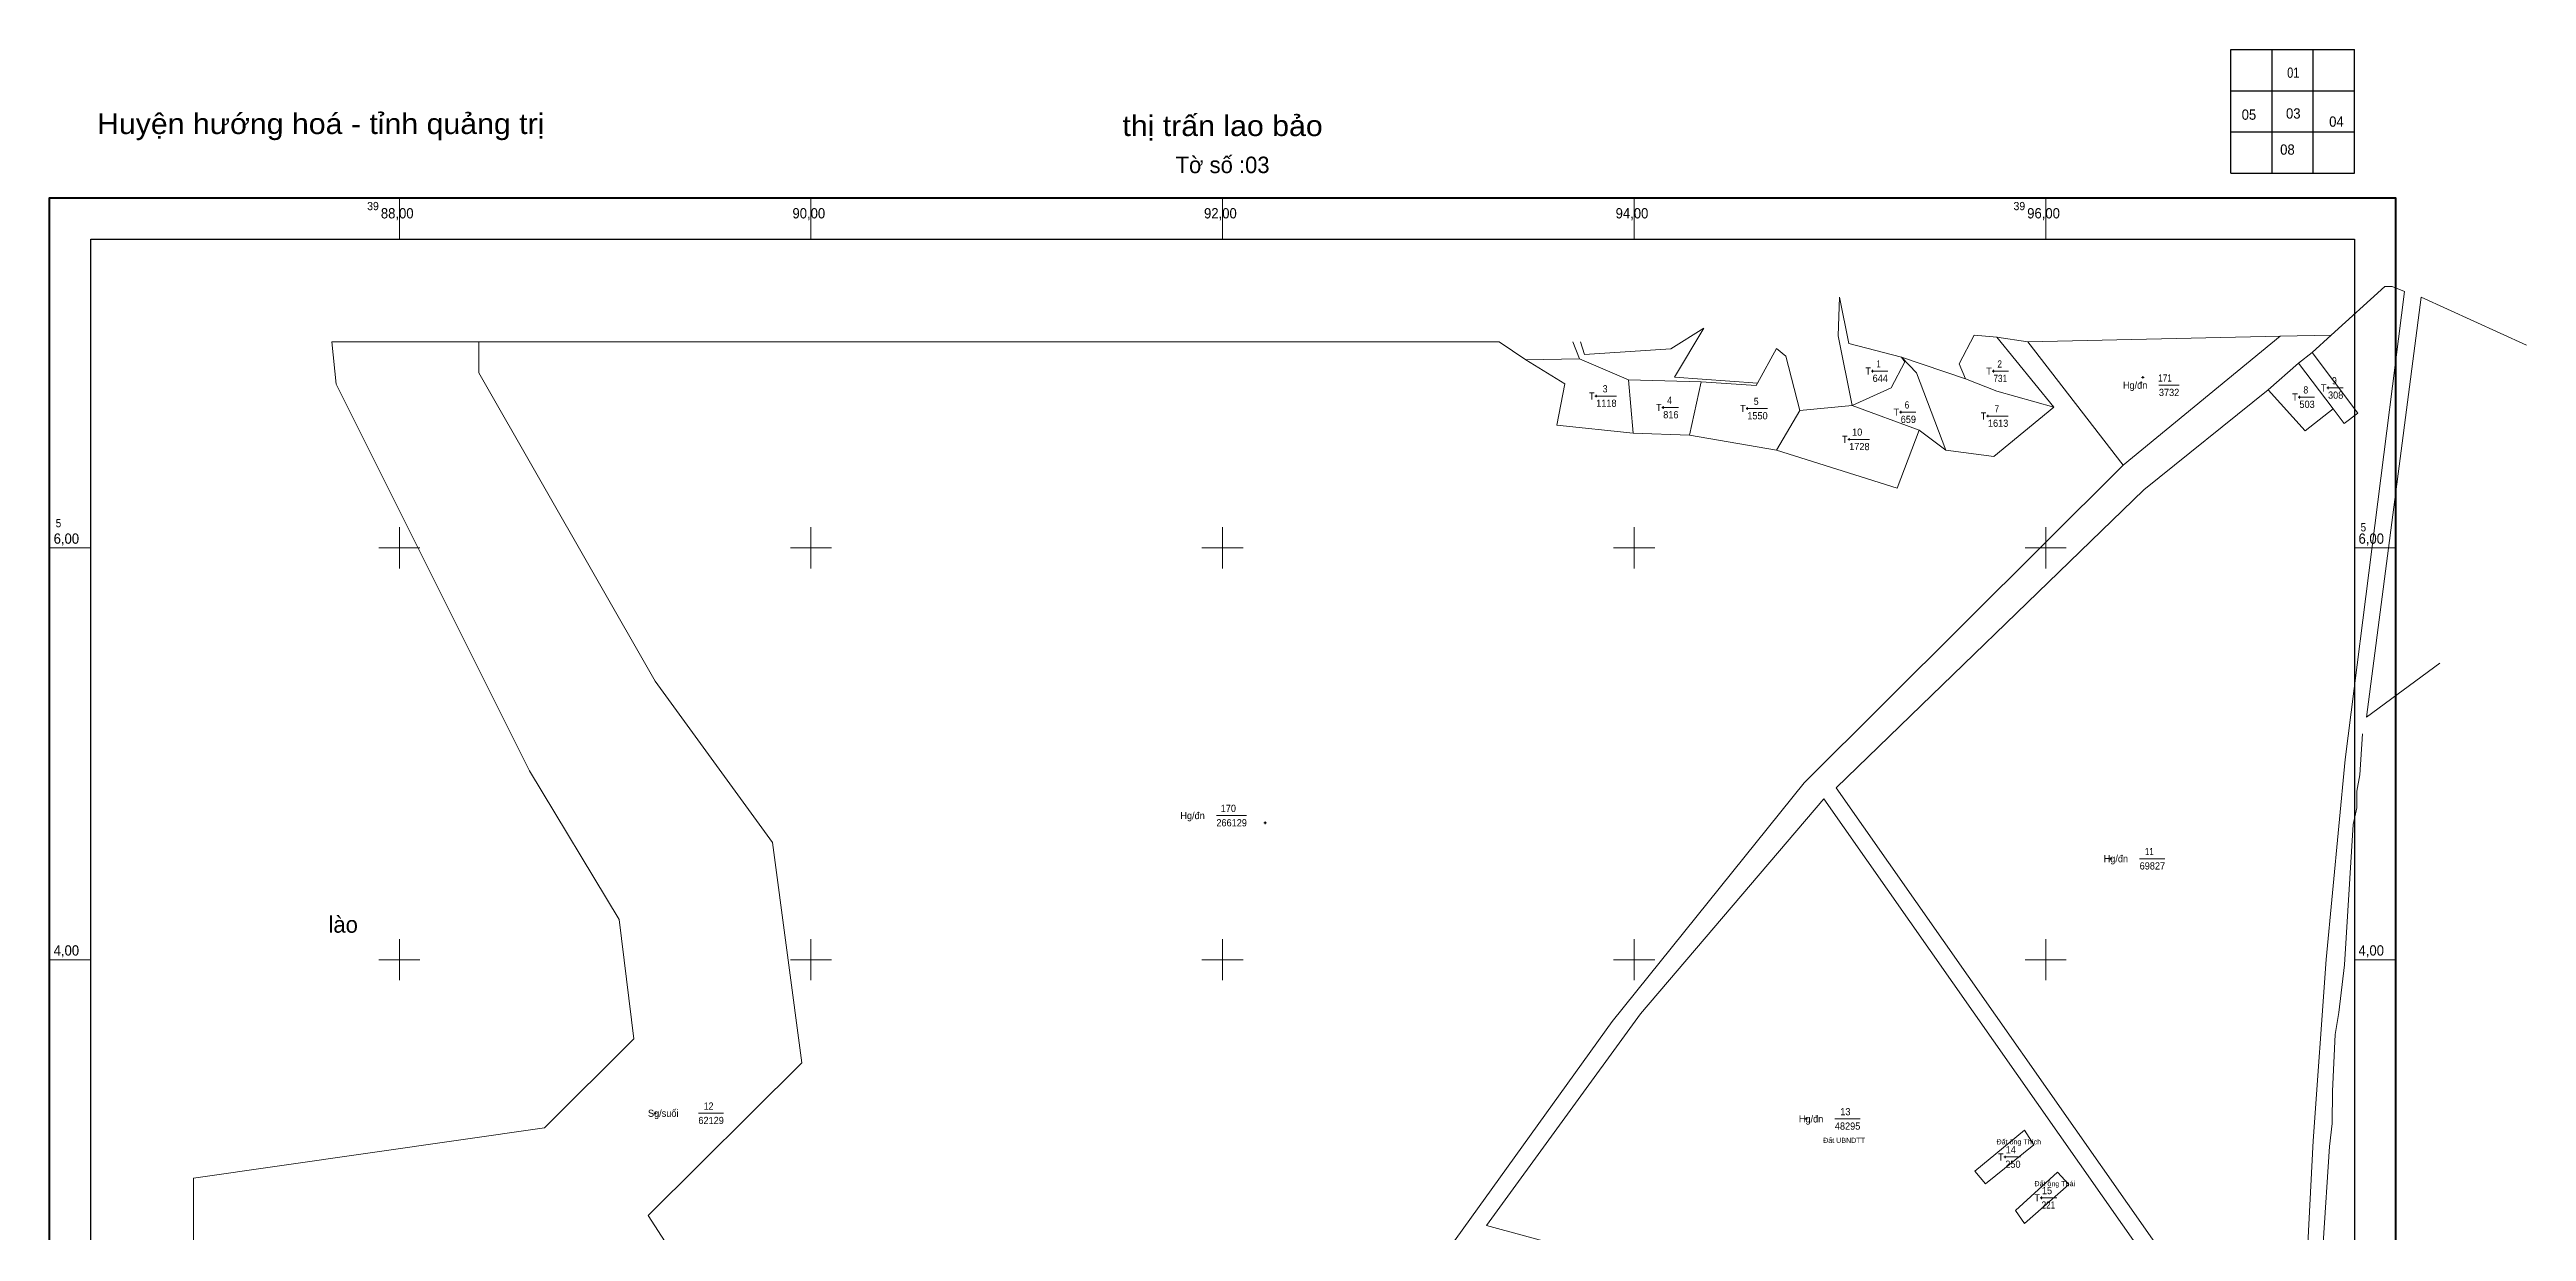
# Model space of a CAD drawing. Header units: metres. Extents: x 398630 to 399834, y 49516 to 50842.
# Drawn here: x 398630 to 399834, y 50268 to 50842 of the extents above; entities that cross this region are included whole.
import ezdxf
from ezdxf.enums import TextEntityAlignment as Align

# ---------------------------------------------------------------- set-up
doc = ezdxf.new("R2010")
doc.units = ezdxf.units.M
doc.header["$LTSCALE"] = 1.4
for name, color, linetype, lineweight in [('15', 7, 'Continuous', 13), ('22', 7, 'Continuous', 13), ('51', 7, 'Continuous', 13), ('63', 7, 'Continuous', 13)]:
    doc.layers.add(name, color=color, linetype=linetype, lineweight=lineweight)
doc.layers.add('2', color=7, linetype='Continuous')

msp = doc.modelspace()

# ---------------------------------------------------------------- hatches: boundary and pattern name
at = {"layer": '51'}
for points in [[(399515.955, 50685.86, 1), (399515.805, 50685.86, 1)], [(399515.955, 50685.86, 1), (399515.805, 50685.86, 1)], [(399515.955, 50685.86, 1), (399515.805, 50685.86, 1)], [(399574.655, 50685.8, 1), (399574.505, 50685.8, 1)], [(399574.655, 50685.8, 1), (399574.505, 50685.8, 1)], [(399574.655, 50685.8, 1), (399574.505, 50685.8, 1)], [(399381.625, 50673.74, 1), (399381.475, 50673.74, 1)], [(399381.625, 50673.74, 1), (399381.475, 50673.74, 1)], [(399381.625, 50673.74, 1), (399381.475, 50673.74, 1)], [(399647.225, 50682.82, 1), (399647.075, 50682.82, 1)], [(399647.225, 50682.82, 1), (399647.075, 50682.82, 1)], [(399647.225, 50682.82, 1), (399647.075, 50682.82, 1)], [(399723.355, 50673.22, 1), (399723.205, 50673.22, 1)], [(399723.355, 50673.22, 1), (399723.205, 50673.22, 1)], [(399723.355, 50673.22, 1), (399723.205, 50673.22, 1)], [(399737.245, 50677.68, 1), (399737.095, 50677.68, 1)], [(399737.245, 50677.68, 1), (399737.095, 50677.68, 1)], [(399737.245, 50677.68, 1), (399737.095, 50677.68, 1)], [(399414.195, 50668.18, 1), (399414.045, 50668.18, 1)], [(399414.195, 50668.18, 1), (399414.045, 50668.18, 1)], [(399414.195, 50668.18, 1), (399414.045, 50668.18, 1)], [(399455.065, 50667.65, 1), (399454.915, 50667.65, 1)], [(399455.065, 50667.65, 1), (399454.915, 50667.65, 1)], [(399455.065, 50667.65, 1), (399454.915, 50667.65, 1)], [(399529.615, 50665.91, 1), (399529.465, 50665.91, 1)], [(399529.615, 50665.91, 1), (399529.465, 50665.91, 1)], [(399529.615, 50665.91, 1), (399529.465, 50665.91, 1)], [(399571.975, 50664.03, 1), (399571.825, 50664.03, 1)], [(399571.975, 50664.03, 1), (399571.825, 50664.03, 1)], [(399571.975, 50664.03, 1), (399571.825, 50664.03, 1)], [(399504.575, 50652.7, 1), (399504.425, 50652.7, 1)], [(399504.575, 50652.7, 1), (399504.425, 50652.7, 1)], [(399504.575, 50652.7, 1), (399504.425, 50652.7, 1)], [(399220.745, 50466.42, 1), (399220.595, 50466.42, 1)], [(399220.745, 50466.42, 1), (399220.595, 50466.42, 1)], [(399220.745, 50466.42, 1), (399220.595, 50466.42, 1)], [(399631.715, 50449.04, 1), (399631.565, 50449.04, 1)], [(399631.715, 50449.04, 1), (399631.565, 50449.04, 1)], [(399631.715, 50449.04, 1), (399631.565, 50449.04, 1)], [(398924.365, 50325.41, 1), (398924.215, 50325.41, 1)], [(398924.365, 50325.41, 1), (398924.215, 50325.41, 1)], [(398924.365, 50325.41, 1), (398924.215, 50325.41, 1)], [(399483.615, 50322.68, 1), (399483.465, 50322.68, 1)], [(399483.615, 50322.68, 1), (399483.465, 50322.68, 1)], [(399483.615, 50322.68, 1), (399483.465, 50322.68, 1)], [(399580.425, 50304.19, 1), (399580.275, 50304.19, 1)], [(399580.425, 50304.19, 1), (399580.275, 50304.19, 1)], [(399580.425, 50304.19, 1), (399580.275, 50304.19, 1)], [(399598.045, 50284.36, 1), (399597.895, 50284.36, 1)], [(399598.045, 50284.36, 1), (399597.895, 50284.36, 1)], [(399598.045, 50284.36, 1), (399597.895, 50284.36, 1)]]:
    msp.add_hatch(color=256, dxfattribs=at).paths.add_polyline_path(points)

# ---------------------------------------------------------------- linework, layer by layer
at = {"layer": '15'}
for p, q in [((399515.88, 50685.87), (399523.23, 50685.87)), ((399574.59, 50685.8), (399581.94, 50685.8)), ((399381.56, 50673.74), (399391.36, 50673.74)), ((399655, 50679), (399664.8, 50679)), ((399723.29, 50673.22), (399730.64, 50673.22)), ((399737.17, 50677.68), (399744.52, 50677.68)), ((399414.13, 50668.18), (399421.48, 50668.18)), ((399455, 50667.66), (399464.8, 50667.66)), ((399529.54, 50665.92), (399536.89, 50665.92)), ((399571.91, 50664.04), (399581.71, 50664.04)), ((399504.5, 50652.71), (399514.3, 50652.71)), ((399197, 50470), (399211.7, 50470)), ((399645.64, 50449.04), (399657.9, 50449.04)), ((398945.29, 50325.42), (398957.54, 50325.42)), ((399497.54, 50322.68), (399509.8, 50322.68)), ((399580.35, 50304.2), (399587.7, 50304.2)), ((399597.97, 50284.36), (399605.32, 50284.36))]:
    msp.add_line(p, q, dxfattribs=at)
at = {"layer": '22'}
for p, q in [((399373.43, 50691.79), (399370.28, 50700)), ((399603.91, 50668.38), (399576.27, 50702.37)), ((399591.36, 50700), (399637.67, 50640.14)), ((399637.67, 50640.14), (399713.94, 50702.75)), ((399561.01, 50682.04), (399529.89, 50692.55)), ((399739.66, 50667.47), (399722.89, 50689.63)), ((399399.53, 50655.7), (399397.18, 50681.67)), ((399505.88, 50669.12), (399480.49, 50666.71)), ((399426.98, 50654.69), (399399.53, 50655.7))]:
    msp.add_line(p, q, dxfattribs=at)
for points in [[(399708.09, 50676.73), (399647.67, 50628.25), (399498.18, 50483.52), (399717.22, 50171.15), (399717.9, 50171.32), (399726.82, 50252.66), (399729.95, 50312.11), (399736.26, 50400.15), (399745.54, 50497.19), (399774.32, 50724.58), (399768.36, 50726.94), (399764.82, 50726.94), (399738.68, 50703.29), (399729.41, 50694.91)], [(399529.89, 50692.55), (399504.35, 50699.28), (399499.77, 50721.76), (399499.1, 50703.02), (399505.88, 50669.12)], [(399833.6, 50698.4), (399782.39, 50721.75), (399755.82, 50517.83), (399791.44, 50543.95)], [(398838.58, 50700), (398767.17, 50700), (398769.21, 50679.58), (398863.3, 50491.71), (398906.72, 50419.44), (398913.96, 50361.64), (398870.54, 50318.28), (398700, 50293.96), (398700, 50224.95), (398746.03, 50227.63), (398814, 50238.24), (398845.29, 50240.88)], [(398838.58, 50700), (398838.58, 50684.96), (398924.25, 50535.28), (398981.36, 50456.87), (398995.64, 50349.96), (398920.85, 50275.8), (398961.25, 50213.22)], [(398838.58, 50700), (399334.4, 50700), (399347.36, 50691.4)], [(399460.02, 50680), (399419.67, 50682.98), (399433.88, 50706.77), (399417.79, 50696.69), (399375.85, 50693.89), (399373.87, 50700)], [(399460.02, 50680), (399469.12, 50696.9), (399473.79, 50693.04), (399480.49, 50666.71)], [(399576.27, 50702.37), (399565.3, 50703.22), (399557.92, 50689.4), (399561.01, 50682.04)], [(399576.27, 50702.37), (399591.36, 50700), (399713.94, 50702.75), (399738.68, 50703.29)], [(399347.36, 50691.4), (399373.43, 50691.79), (399397.18, 50681.67), (399432.5, 50680.59)], [(399347.36, 50691.4), (399366.35, 50679.66), (399362.51, 50659.62), (399399.53, 50655.7)], [(399505.88, 50669.12), (399524.82, 50677.68), (399531.61, 50690.29), (399529.89, 50692.55)], [(399529.89, 50692.55), (399537.23, 50684.98), (399551.45, 50647.48)], [(399708.09, 50676.73), (399722.89, 50689.63), (399729.41, 50694.91)], [(399729.41, 50694.91), (399751.69, 50665.4), (399744.96, 50660.46), (399739.66, 50667.47)], [(399480.49, 50666.71), (399469.17, 50647.41), (399426.98, 50654.69), (399432.5, 50680.59)], [(399432.5, 50680.59), (399459.33, 50678.78), (399460.02, 50680)], [(399561.01, 50682.04), (399576.17, 50676.09), (399603.91, 50668.38)], [(399739.66, 50667.47), (399726.12, 50656.81), (399708.09, 50676.73)], [(399551.45, 50647.48), (399538.42, 50657.21), (399505.88, 50669.12)], [(399603.91, 50668.38), (399574.72, 50644.3), (399551.45, 50647.48)], [(399538.42, 50657.21), (399527.8, 50629), (399469.17, 50647.41)], [(399637.67, 50640.14), (399482.61, 50485.86), (399389.25, 50369.98), (399298.59, 50243.83)], [(399753.97, 50509.63), (399752.58, 50489.75), (399751.11, 50481.88), (399751.18, 50473.75), (399749.47, 50465.73), (399745.21, 50397.48), (399742.47, 50374.37), (399740.71, 50363.73), (399739.29, 50336.11), (399739.21, 50320.42), (399737.96, 50309.3), (399734.89, 50262.27), (399734.5, 50253.95), (399725.62, 50169.76)]]:
    msp.add_lwpolyline(points, dxfattribs=at)
for points in [[(399492.17, 50478.11), (399403.13, 50373.75), (399328.23, 50270.98), (399709.4, 50167.26), (399709.79, 50167.82)], [(399589.73, 50317.17), (399594.17, 50310.16), (399570.81, 50291.22), (399565.53, 50297.34)], [(399605.68, 50296.8), (399611.24, 50290.85), (399589.76, 50271.93), (399585.39, 50278.27)]]:
    msp.add_lwpolyline(points, close=True, dxfattribs=at)
at = {"layer": '51'}
for p, q in [((399515.57, 50685.86), (399515.26, 50685.86)), ((399515.57, 50685.86), (399515.26, 50685.86)), ((399515.57, 50685.86), (399515.26, 50685.86)), ((399515.88, 50686.48), (399515.88, 50686.17)), ((399515.88, 50686.48), (399515.88, 50686.17)), ((399515.88, 50686.48), (399515.88, 50686.17)), ((399515.88, 50685.55), (399515.88, 50685.24)), ((399515.88, 50685.55), (399515.88, 50685.24)), ((399515.88, 50685.55), (399515.88, 50685.24)), ((399516.5, 50685.86), (399516.19, 50685.86)), ((399516.5, 50685.86), (399516.19, 50685.86)), ((399516.5, 50685.86), (399516.19, 50685.86)), ((399574.27, 50685.8), (399573.96, 50685.8)), ((399574.27, 50685.8), (399573.96, 50685.8)), ((399574.27, 50685.8), (399573.96, 50685.8)), ((399574.58, 50686.42), (399574.58, 50686.11)), ((399574.58, 50686.42), (399574.58, 50686.11)), ((399574.58, 50686.42), (399574.58, 50686.11)), ((399574.58, 50685.49), (399574.58, 50685.18)), ((399574.58, 50685.49), (399574.58, 50685.18)), ((399574.58, 50685.49), (399574.58, 50685.18)), ((399575.2, 50685.8), (399574.89, 50685.8)), ((399575.2, 50685.8), (399574.89, 50685.8)), ((399575.2, 50685.8), (399574.89, 50685.8)), ((399381.24, 50673.74), (399380.92, 50673.74)), ((399381.24, 50673.74), (399380.92, 50673.74)), ((399381.24, 50673.74), (399380.92, 50673.74)), ((399381.55, 50674.36), (399381.55, 50674.05)), ((399381.55, 50674.36), (399381.55, 50674.05)), ((399381.55, 50674.36), (399381.55, 50674.05)), ((399381.55, 50673.43), (399381.55, 50673.12)), ((399381.55, 50673.43), (399381.55, 50673.12)), ((399381.55, 50673.43), (399381.55, 50673.12)), ((399382.18, 50673.74), (399381.86, 50673.74)), ((399382.18, 50673.74), (399381.86, 50673.74)), ((399382.18, 50673.74), (399381.86, 50673.74)), ((399646.84, 50682.82), (399646.52, 50682.82)), ((399646.84, 50682.82), (399646.52, 50682.82)), ((399646.84, 50682.82), (399646.52, 50682.82)), ((399647.15, 50683.44), (399647.15, 50683.13)), ((399647.15, 50683.44), (399647.15, 50683.13)), ((399647.15, 50683.44), (399647.15, 50683.13)), ((399647.15, 50682.51), (399647.15, 50682.2)), ((399647.15, 50682.51), (399647.15, 50682.2)), ((399647.15, 50682.51), (399647.15, 50682.2)), ((399647.78, 50682.82), (399647.46, 50682.82)), ((399647.78, 50682.82), (399647.46, 50682.82)), ((399647.78, 50682.82), (399647.46, 50682.82)), ((399722.97, 50673.22), (399722.66, 50673.22)), ((399722.97, 50673.22), (399722.66, 50673.22)), ((399722.97, 50673.22), (399722.66, 50673.22)), ((399723.28, 50673.84), (399723.28, 50673.53)), ((399723.28, 50673.84), (399723.28, 50673.53)), ((399723.28, 50673.84), (399723.28, 50673.53)), ((399723.28, 50672.91), (399723.28, 50672.6)), ((399723.28, 50672.91), (399723.28, 50672.6)), ((399723.28, 50672.91), (399723.28, 50672.6)), ((399723.9, 50673.22), (399723.59, 50673.22)), ((399723.9, 50673.22), (399723.59, 50673.22)), ((399723.9, 50673.22), (399723.59, 50673.22)), ((399736.86, 50677.68), (399736.54, 50677.68)), ((399736.86, 50677.68), (399736.54, 50677.68)), ((399736.86, 50677.68), (399736.54, 50677.68)), ((399737.17, 50678.3), (399737.17, 50677.99)), ((399737.17, 50678.3), (399737.17, 50677.99)), ((399737.17, 50678.3), (399737.17, 50677.99)), ((399737.17, 50677.37), (399737.17, 50677.06)), ((399737.17, 50677.37), (399737.17, 50677.06)), ((399737.17, 50677.37), (399737.17, 50677.06)), ((399737.8, 50677.68), (399737.48, 50677.68)), ((399737.8, 50677.68), (399737.48, 50677.68)), ((399737.8, 50677.68), (399737.48, 50677.68)), ((399413.81, 50668.18), (399413.5, 50668.18)), ((399413.81, 50668.18), (399413.5, 50668.18)), ((399413.81, 50668.18), (399413.5, 50668.18)), ((399414.12, 50668.8), (399414.12, 50668.49)), ((399414.12, 50668.8), (399414.12, 50668.49)), ((399414.12, 50668.8), (399414.12, 50668.49)), ((399414.12, 50667.87), (399414.12, 50667.56)), ((399414.12, 50667.87), (399414.12, 50667.56)), ((399414.12, 50667.87), (399414.12, 50667.56)), ((399414.74, 50668.18), (399414.43, 50668.18)), ((399414.74, 50668.18), (399414.43, 50668.18)), ((399414.74, 50668.18), (399414.43, 50668.18)), ((399454.68, 50667.65), (399454.36, 50667.65)), ((399454.68, 50667.65), (399454.36, 50667.65)), ((399454.68, 50667.65), (399454.36, 50667.65)), ((399454.99, 50668.28), (399454.99, 50667.96)), ((399454.99, 50668.28), (399454.99, 50667.96)), ((399454.99, 50668.28), (399454.99, 50667.96)), ((399454.99, 50667.34), (399454.99, 50667.02)), ((399454.99, 50667.34), (399454.99, 50667.02)), ((399454.99, 50667.34), (399454.99, 50667.02)), ((399455.62, 50667.65), (399455.3, 50667.65)), ((399455.62, 50667.65), (399455.3, 50667.65)), ((399455.62, 50667.65), (399455.3, 50667.65)), ((399529.23, 50665.91), (399528.92, 50665.91)), ((399529.23, 50665.91), (399528.92, 50665.91)), ((399529.23, 50665.91), (399528.92, 50665.91)), ((399529.54, 50666.54), (399529.54, 50666.22)), ((399529.54, 50666.54), (399529.54, 50666.22)), ((399529.54, 50666.54), (399529.54, 50666.22)), ((399529.54, 50665.6), (399529.54, 50665.28)), ((399529.54, 50665.6), (399529.54, 50665.28)), ((399529.54, 50665.6), (399529.54, 50665.28)), ((399530.16, 50665.91), (399529.85, 50665.91)), ((399530.16, 50665.91), (399529.85, 50665.91)), ((399530.16, 50665.91), (399529.85, 50665.91)), ((399571.59, 50664.03), (399571.28, 50664.03)), ((399571.59, 50664.03), (399571.28, 50664.03)), ((399571.59, 50664.03), (399571.28, 50664.03)), ((399571.9, 50664.66), (399571.9, 50664.34)), ((399571.9, 50664.66), (399571.9, 50664.34)), ((399571.9, 50664.66), (399571.9, 50664.34)), ((399571.9, 50663.72), (399571.9, 50663.4)), ((399571.9, 50663.72), (399571.9, 50663.4)), ((399571.9, 50663.72), (399571.9, 50663.4)), ((399572.52, 50664.03), (399572.21, 50664.03)), ((399572.52, 50664.03), (399572.21, 50664.03)), ((399572.52, 50664.03), (399572.21, 50664.03)), ((399504.19, 50652.7), (399503.88, 50652.7)), ((399504.19, 50652.7), (399503.88, 50652.7)), ((399504.19, 50652.7), (399503.88, 50652.7)), ((399504.5, 50653.32), (399504.5, 50653.01)), ((399504.5, 50653.32), (399504.5, 50653.01)), ((399504.5, 50653.32), (399504.5, 50653.01)), ((399504.5, 50652.39), (399504.5, 50652.08)), ((399504.5, 50652.39), (399504.5, 50652.08)), ((399504.5, 50652.39), (399504.5, 50652.08)), ((399505.12, 50652.7), (399504.81, 50652.7)), ((399505.12, 50652.7), (399504.81, 50652.7)), ((399505.12, 50652.7), (399504.81, 50652.7)), ((399220.67, 50467.04), (399220.67, 50466.73)), ((399220.67, 50467.04), (399220.67, 50466.73)), ((399220.67, 50467.04), (399220.67, 50466.73)), ((399220.36, 50466.42), (399220.04, 50466.42)), ((399220.36, 50466.42), (399220.04, 50466.42)), ((399220.36, 50466.42), (399220.04, 50466.42)), ((399220.67, 50466.11), (399220.67, 50465.8)), ((399220.67, 50466.11), (399220.67, 50465.8)), ((399220.67, 50466.11), (399220.67, 50465.8)), ((399221.3, 50466.42), (399220.98, 50466.42)), ((399221.3, 50466.42), (399220.98, 50466.42)), ((399221.3, 50466.42), (399220.98, 50466.42)), ((399631.33, 50449.04), (399631.02, 50449.04)), ((399631.33, 50449.04), (399631.02, 50449.04)), ((399631.33, 50449.04), (399631.02, 50449.04)), ((399631.64, 50449.66), (399631.64, 50449.35)), ((399631.64, 50449.66), (399631.64, 50449.35)), ((399631.64, 50449.66), (399631.64, 50449.35)), ((399631.64, 50448.73), (399631.64, 50448.42)), ((399631.64, 50448.73), (399631.64, 50448.42)), ((399631.64, 50448.73), (399631.64, 50448.42)), ((399632.26, 50449.04), (399631.95, 50449.04)), ((399632.26, 50449.04), (399631.95, 50449.04)), ((399632.26, 50449.04), (399631.95, 50449.04)), ((398923.98, 50325.41), (398923.66, 50325.41)), ((398923.98, 50325.41), (398923.66, 50325.41)), ((398923.98, 50325.41), (398923.66, 50325.41)), ((398924.29, 50326.04), (398924.29, 50325.72)), ((398924.29, 50326.04), (398924.29, 50325.72)), ((398924.29, 50326.04), (398924.29, 50325.72)), ((398924.29, 50325.1), (398924.29, 50324.78)), ((398924.29, 50325.1), (398924.29, 50324.78)), ((398924.29, 50325.1), (398924.29, 50324.78)), ((398924.92, 50325.41), (398924.6, 50325.41)), ((398924.92, 50325.41), (398924.6, 50325.41)), ((398924.92, 50325.41), (398924.6, 50325.41)), ((399483.23, 50322.68), (399482.92, 50322.68)), ((399483.23, 50322.68), (399482.92, 50322.68)), ((399483.23, 50322.68), (399482.92, 50322.68)), ((399483.54, 50323.3), (399483.54, 50322.99)), ((399483.54, 50323.3), (399483.54, 50322.99)), ((399483.54, 50323.3), (399483.54, 50322.99)), ((399484.16, 50322.68), (399483.85, 50322.68)), ((399484.16, 50322.68), (399483.85, 50322.68)), ((399484.16, 50322.68), (399483.85, 50322.68)), ((399483.54, 50322.37), (399483.54, 50322.06)), ((399483.54, 50322.37), (399483.54, 50322.06)), ((399483.54, 50322.37), (399483.54, 50322.06)), ((399580.04, 50304.19), (399579.72, 50304.19)), ((399580.04, 50304.19), (399579.72, 50304.19)), ((399580.04, 50304.19), (399579.72, 50304.19)), ((399580.35, 50304.82), (399580.35, 50304.5)), ((399580.35, 50304.82), (399580.35, 50304.5)), ((399580.35, 50304.82), (399580.35, 50304.5)), ((399580.35, 50303.88), (399580.35, 50303.56)), ((399580.35, 50303.88), (399580.35, 50303.56)), ((399580.35, 50303.88), (399580.35, 50303.56)), ((399580.98, 50304.19), (399580.66, 50304.19)), ((399580.98, 50304.19), (399580.66, 50304.19)), ((399580.98, 50304.19), (399580.66, 50304.19)), ((399597.66, 50284.36), (399597.34, 50284.36)), ((399597.66, 50284.36), (399597.34, 50284.36)), ((399597.66, 50284.36), (399597.34, 50284.36)), ((399597.97, 50284.98), (399597.97, 50284.67)), ((399597.97, 50284.98), (399597.97, 50284.67)), ((399597.97, 50284.98), (399597.97, 50284.67)), ((399597.97, 50284.05), (399597.97, 50283.74)), ((399597.97, 50284.05), (399597.97, 50283.74)), ((399597.97, 50284.05), (399597.97, 50283.74)), ((399598.6, 50284.36), (399598.28, 50284.36)), ((399598.6, 50284.36), (399598.28, 50284.36)), ((399598.6, 50284.36), (399598.28, 50284.36))]:
    msp.add_line(p, q, dxfattribs=at)
for points in [[(399515.88, 50686.17), (399515.57, 50685.86), (399515.88, 50685.55), (399516.19, 50685.86)], [(399515.88, 50686.17), (399515.57, 50685.86), (399515.88, 50685.55), (399516.19, 50685.86)], [(399515.88, 50686.17), (399515.57, 50685.86), (399515.88, 50685.55), (399516.19, 50685.86)], [(399574.58, 50686.11), (399574.27, 50685.8), (399574.58, 50685.49), (399574.89, 50685.8)], [(399574.58, 50686.11), (399574.27, 50685.8), (399574.58, 50685.49), (399574.89, 50685.8)], [(399574.58, 50686.11), (399574.27, 50685.8), (399574.58, 50685.49), (399574.89, 50685.8)], [(399381.55, 50674.05), (399381.24, 50673.74), (399381.55, 50673.43), (399381.86, 50673.74)], [(399381.55, 50674.05), (399381.24, 50673.74), (399381.55, 50673.43), (399381.86, 50673.74)], [(399381.55, 50674.05), (399381.24, 50673.74), (399381.55, 50673.43), (399381.86, 50673.74)], [(399647.15, 50683.13), (399646.84, 50682.82), (399647.15, 50682.51), (399647.46, 50682.82)], [(399647.15, 50683.13), (399646.84, 50682.82), (399647.15, 50682.51), (399647.46, 50682.82)], [(399647.15, 50683.13), (399646.84, 50682.82), (399647.15, 50682.51), (399647.46, 50682.82)], [(399723.28, 50673.53), (399722.97, 50673.22), (399723.28, 50672.91), (399723.59, 50673.22)], [(399723.28, 50673.53), (399722.97, 50673.22), (399723.28, 50672.91), (399723.59, 50673.22)], [(399723.28, 50673.53), (399722.97, 50673.22), (399723.28, 50672.91), (399723.59, 50673.22)], [(399737.17, 50677.99), (399736.86, 50677.68), (399737.17, 50677.37), (399737.48, 50677.68)], [(399737.17, 50677.99), (399736.86, 50677.68), (399737.17, 50677.37), (399737.48, 50677.68)], [(399737.17, 50677.99), (399736.86, 50677.68), (399737.17, 50677.37), (399737.48, 50677.68)], [(399414.12, 50668.49), (399413.81, 50668.18), (399414.12, 50667.87), (399414.43, 50668.18)], [(399414.12, 50668.49), (399413.81, 50668.18), (399414.12, 50667.87), (399414.43, 50668.18)], [(399414.12, 50668.49), (399413.81, 50668.18), (399414.12, 50667.87), (399414.43, 50668.18)], [(399454.99, 50667.96), (399454.68, 50667.65), (399454.99, 50667.34), (399455.3, 50667.65)], [(399454.99, 50667.96), (399454.68, 50667.65), (399454.99, 50667.34), (399455.3, 50667.65)], [(399454.99, 50667.96), (399454.68, 50667.65), (399454.99, 50667.34), (399455.3, 50667.65)], [(399529.54, 50666.22), (399529.23, 50665.91), (399529.54, 50665.6), (399529.85, 50665.91)], [(399529.54, 50666.22), (399529.23, 50665.91), (399529.54, 50665.6), (399529.85, 50665.91)], [(399529.54, 50666.22), (399529.23, 50665.91), (399529.54, 50665.6), (399529.85, 50665.91)], [(399571.9, 50664.34), (399571.59, 50664.03), (399571.9, 50663.72), (399572.21, 50664.03)], [(399571.9, 50664.34), (399571.59, 50664.03), (399571.9, 50663.72), (399572.21, 50664.03)], [(399571.9, 50664.34), (399571.59, 50664.03), (399571.9, 50663.72), (399572.21, 50664.03)], [(399504.5, 50653.01), (399504.19, 50652.7), (399504.5, 50652.39), (399504.81, 50652.7)], [(399504.5, 50653.01), (399504.19, 50652.7), (399504.5, 50652.39), (399504.81, 50652.7)], [(399504.5, 50653.01), (399504.19, 50652.7), (399504.5, 50652.39), (399504.81, 50652.7)], [(399220.67, 50466.73), (399220.36, 50466.42), (399220.67, 50466.11), (399220.98, 50466.42)], [(399220.67, 50466.73), (399220.36, 50466.42), (399220.67, 50466.11), (399220.98, 50466.42)], [(399220.67, 50466.73), (399220.36, 50466.42), (399220.67, 50466.11), (399220.98, 50466.42)], [(399631.64, 50449.35), (399631.33, 50449.04), (399631.64, 50448.73), (399631.95, 50449.04)], [(399631.64, 50449.35), (399631.33, 50449.04), (399631.64, 50448.73), (399631.95, 50449.04)], [(399631.64, 50449.35), (399631.33, 50449.04), (399631.64, 50448.73), (399631.95, 50449.04)], [(398924.29, 50325.72), (398923.98, 50325.41), (398924.29, 50325.1), (398924.6, 50325.41)], [(398924.29, 50325.72), (398923.98, 50325.41), (398924.29, 50325.1), (398924.6, 50325.41)], [(398924.29, 50325.72), (398923.98, 50325.41), (398924.29, 50325.1), (398924.6, 50325.41)], [(399483.54, 50322.99), (399483.23, 50322.68), (399483.54, 50322.37), (399483.85, 50322.68)], [(399483.54, 50322.99), (399483.23, 50322.68), (399483.54, 50322.37), (399483.85, 50322.68)], [(399483.54, 50322.99), (399483.23, 50322.68), (399483.54, 50322.37), (399483.85, 50322.68)], [(399580.35, 50304.5), (399580.04, 50304.19), (399580.35, 50303.88), (399580.66, 50304.19)], [(399580.35, 50304.5), (399580.04, 50304.19), (399580.35, 50303.88), (399580.66, 50304.19)], [(399580.35, 50304.5), (399580.04, 50304.19), (399580.35, 50303.88), (399580.66, 50304.19)], [(399597.97, 50284.67), (399597.66, 50284.36), (399597.97, 50284.05), (399598.28, 50284.36)], [(399597.97, 50284.67), (399597.66, 50284.36), (399597.97, 50284.05), (399598.28, 50284.36)], [(399597.97, 50284.67), (399597.66, 50284.36), (399597.97, 50284.05), (399598.28, 50284.36)]]:
    msp.add_lwpolyline(points, close=True, dxfattribs=at)
for centre in [(399515.88, 50685.86), (399515.88, 50685.86), (399515.88, 50685.86), (399574.58, 50685.8), (399574.58, 50685.8), (399574.58, 50685.8), (399381.55, 50673.74), (399381.55, 50673.74), (399381.55, 50673.74), (399647.15, 50682.82), (399647.15, 50682.82), (399647.15, 50682.82), (399723.28, 50673.22), (399723.28, 50673.22), (399723.28, 50673.22), (399737.17, 50677.68), (399737.17, 50677.68), (399737.17, 50677.68), (399414.12, 50668.18), (399414.12, 50668.18), (399414.12, 50668.18), (399454.99, 50667.65), (399454.99, 50667.65), (399454.99, 50667.65), (399529.54, 50665.91), (399529.54, 50665.91), (399529.54, 50665.91), (399571.9, 50664.03), (399571.9, 50664.03), (399571.9, 50664.03), (399504.5, 50652.7), (399504.5, 50652.7), (399504.5, 50652.7), (399220.67, 50466.42), (399220.67, 50466.42), (399220.67, 50466.42), (399631.64, 50449.04), (399631.64, 50449.04), (399631.64, 50449.04), (398924.29, 50325.41), (398924.29, 50325.41), (398924.29, 50325.41), (399483.54, 50322.68), (399483.54, 50322.68), (399483.54, 50322.68), (399580.35, 50304.19), (399580.35, 50304.19), (399580.35, 50304.19), (399597.97, 50284.36), (399597.97, 50284.36), (399597.97, 50284.36)]:
    msp.add_circle(centre, 0.075, dxfattribs=at)
at = {"layer": '63', "lineweight": 25}
for p, q in [((399690, 50842), (399750, 50842)), ((399690, 50782), (399690, 50842)), ((399710, 50782), (399710, 50842)), ((399730, 50782), (399730, 50842)), ((399690, 50822), (399750, 50822)), ((399690, 50802), (399750, 50802))]:
    msp.add_line(p, q, dxfattribs=at)
at = {"layer": '63'}
for p, q in [((398800, 50750), (398800, 50770)), ((399000, 50750), (399000, 50770)), ((399200, 50750), (399200, 50770)), ((399400, 50750), (399400, 50770)), ((399600, 50750), (399600, 50770)), ((398630, 50600), (398650, 50600)), ((398790, 50600), (398810, 50600)), ((398800, 50590), (398800, 50610)), ((398990, 50600), (399010, 50600)), ((399000, 50590), (399000, 50610)), ((399190, 50600), (399210, 50600)), ((399200, 50590), (399200, 50610)), ((399390, 50600), (399410, 50600)), ((399400, 50590), (399400, 50610)), ((399590, 50600), (399610, 50600)), ((399600, 50590), (399600, 50610)), ((399750, 50600), (399770, 50600)), ((398800, 50390), (398800, 50410)), ((399000, 50390), (399000, 50410)), ((399200, 50390), (399200, 50410)), ((399400, 50390), (399400, 50410)), ((399600, 50390), (399600, 50410)), ((398630, 50400), (398650, 50400)), ((398790, 50400), (398810, 50400)), ((398990, 50400), (399010, 50400)), ((399190, 50400), (399210, 50400)), ((399390, 50400), (399410, 50400)), ((399590, 50400), (399610, 50400)), ((399750, 50400), (399770, 50400))]:
    msp.add_line(p, q, dxfattribs=at)
at = {"layer": '63', "lineweight": 25}
msp.add_lwpolyline([(399690, 50782), (399750, 50782), (399750, 50842)], dxfattribs=at)
at = {"layer": '63', "lineweight": 53}
msp.add_lwpolyline([(398630, 49630), (398630, 50770), (399770, 50770), (399770, 49630)], close=True, dxfattribs=at)
at = {"layer": '63', "lineweight": 25}
msp.add_lwpolyline([(398650, 49650), (398650, 50750), (399750, 50750), (399750, 49650)], close=True, dxfattribs=at)

# ---------------------------------------------------------------- texts
at = {"layer": '15'}
for s, width, p in [('T', 0.95, (399512.38, 50684.12)), ('644', 0.95, (399515.88, 50680.62)), ('1', 0.65, (399517.8, 50687.62)), ('T', 0.95, (399571.09, 50684.05)), ('731', 0.85, (399574.59, 50680.55)), ('2', 0.85, (399576.51, 50687.55)), ('171', 0.85, (399654.65, 50680.75)), ('T', 0.95, (399378.06, 50672)), ('1118', 0.95, (399381.56, 50668.5)), ('3', 0.9, (399384.71, 50675.5)), ('4', 0.9, (399416.05, 50669.93)), ('5', 0.9, (399458.15, 50669.41)), ('Hg/đn', 0.95, (399637.5, 50677.25)), ('3732', 0.95, (399655, 50673.75)), ('T', 0.95, (399719.79, 50671.47)), ('8', 0.9, (399725.21, 50674.97)), ('T', 0.95, (399733.67, 50675.94)), ('308', 0.95, (399737.17, 50672.44)), ('9', 0.9, (399739.1, 50679.44)), ('T', 0.95, (399410.63, 50666.43)), ('816', 0.95, (399414.13, 50662.93)), ('T', 0.95, (399451.5, 50665.91)), ('1550', 0.95, (399455, 50662.41)), ('T', 0.95, (399526.04, 50664.17)), ('659', 0.95, (399529.54, 50660.67)), ('6', 0.85, (399531.47, 50667.67)), ('T', 0.95, (399568.41, 50662.29)), ('1613', 0.95, (399571.91, 50658.79)), ('7', 0.9, (399575.06, 50665.79)), ('503', 0.95, (399723.29, 50667.97)), ('T', 0.95, (399501, 50650.96)), ('1728', 0.95, (399504.5, 50647.46)), ('10', 0.95, (399505.9, 50654.46)), ('Hg/đn', 0.95, (399179.5, 50468.25)), ('266129', 0.95, (399197, 50464.75)), ('170', 0.95, (399199.1, 50471.75)), ('Hg/đn', 0.95, (399628.14, 50447.3)), ('69827', 0.95, (399645.64, 50443.8)), ('11', 0.8, (399648.27, 50450.8)), ('Sg/suối', 0.95, (398920.79, 50323.67)), ('62129', 0.95, (398945.29, 50320.17)), ('12', 0.9, (398947.92, 50327.17)), ('Hg/đn', 0.95, (399480.04, 50320.94)), ('13', 0.95, (399500.17, 50324.44)), ('48295', 0.95, (399497.54, 50317.44)), ('T', 0.95, (399576.85, 50302.44)), ('250', 0.95, (399580.35, 50298.94)), ('14', 0.95, (399580.53, 50305.94)), ('15', 0.95, (399598.14, 50286.12)), ('T', 0.95, (399594.47, 50282.62)), ('221', 0.85, (399597.97, 50279.12))]:
    msp.add_text(s, height=3.5, dxfattribs=dict(at, width=width)).set_placement(p)
at = {"layer": '2'}
for s, p in [('Đất UBNDTT', (399502.02, 50311.04)), ('Đất ông Thích', (399586.935, 50310.3)), ('Đất ông Thái', (399604.385, 50290.01))]:
    msp.add_text(s, height=2.5, dxfattribs=at).set_placement(p, align=Align.CENTER)
at = {"layer": '22'}
for s, height, width, p in [('01', 5, 0.8, (399720.295, 50828.28)), ('Huyện hướng hoá - tỉnh quảng trị', 10, 1.1, (398761.77, 50800.98)), ('05', 5, 0.95, (399698.75, 50807.91)), ('03', 5, 0.95, (399720.29, 50808.48)), ('04', 5, 0.95, (399741.26, 50804.52)), ('08', 5, 0.95, (399717.45, 50790.94))]:
    msp.add_text(s, height=height, dxfattribs=dict(at, width=width)).set_placement(p, align=Align.CENTER)
msp.add_text('lào', height=8, dxfattribs=at).set_placement((398772.695, 50413.1), align=Align.CENTER)
at = {"layer": '63', "width": 1.1}
msp.add_text('thị trấn lao bảo', height=10, dxfattribs=at).set_placement((399200.005, 50800), align=Align.CENTER)
at = {"layer": '63'}
msp.add_text('Tờ số :03', height=8, dxfattribs=at).set_placement((399200.005, 50782), align=Align.CENTER)
at = {"layer": '63', "width": 0.95}
for p in [(398790, 50764), (399590, 50764)]:
    msp.add_text('39', height=4, dxfattribs=at).set_placement(p, align=Align.RIGHT)
at = {"layer": '63'}
for s, height, width, p in [('88,00', 5, 0.95, (398791, 50760)), ('90,00', 5, 0.95, (398991, 50760)), ('92,00', 5, 0.95, (399191, 50760)), ('94,00', 5, 0.95, (399391, 50760)), ('96,00', 5, 0.95, (399591, 50760)), ('5', 4, 0.9, (398633, 50610)), ('5', 4, 0.9, (399753, 50608)), ('6,00', 5, 0.95, (398632, 50602)), ('6,00', 5, 0.95, (399752, 50602)), ('4,00', 5, 0.95, (398632, 50402)), ('4,00', 5, 0.95, (399752, 50402))]:
    msp.add_text(s, height=height, dxfattribs=dict(at, width=width)).set_placement(p)

doc.saveas('drawing.dxf')
